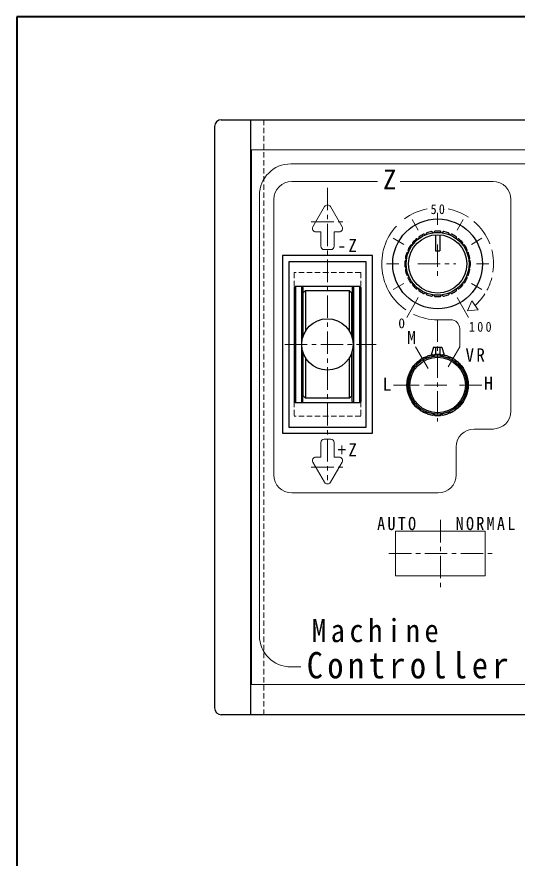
# Model space of a CAD drawing. Units: millimetres on the paper. Extents: x -288 to 1485, y -698 to 177.
# Drawn here: x -288.4 to -177, y -14.4 to 173.1 of the extents above; entities that cross this region are included whole.
import ezdxf
from ezdxf.enums import TextEntityAlignment as Align

# ---------------------------------------------------------------- set-up
doc = ezdxf.new("R2010")
doc.units = ezdxf.units.MM
doc.linetypes.add('CHAIN1', pattern=[8, 5, -1, 1, -1])
doc.linetypes.add('DASHED1', pattern=[1.8, 1.2, -0.6])
for name, color, linetype, lineweight in [('0-1_外形1', 3, 'Continuous', 25), ('0-8_陰線', 4, 'DASHED1', 9), ('0-9_中心線', 3, 'Continuous', 25), ('0-A_寸法文字', 1, 'Continuous', 9), ('0-F', 3, 'Continuous', 25)]:
    doc.layers.add(name, color=color, linetype=linetype, lineweight=lineweight)
doc.styles.add('ＭＳ ゴシック', font='')
doc.styles.get('ＭＳ ゴシック').set_extended_font_data('MS Gothic')

msp = doc.modelspace()

# ---------------------------------------------------------------- linework, layer by layer
at = {"layer": '0-1_外形1', "color": 5, "lineweight": 40}
for p, q in [((-288.417, 173.124), (-288.417, -205.858)), ((-33.701, 173.124), (-288.417, 173.124))]:
    msp.add_line(p, q, dxfattribs=at)
at = {"layer": '0-1_外形1'}
for p, q in [((-242.864, 150.192), (-49.864, 150.192)), ((-236.364, 150.192), (-236.364, 17.592)), ((-244.364, 148.692), (-244.364, 19.092)), ((-198.852, 123.816), (-198.852, 123.815)), ((-197.564, 124.559), (-197.563, 124.559)), ((-197.222, 124.701), (-197.222, 124.7)), ((-195.785, 125.086), (-195.785, 125.085)), ((-195.419, 125.134), (-195.419, 125.133)), ((-195.175, 124.541), (-195.175, 120.984)), ((-194.175, 124.541), (-194.175, 120.984)), ((-193.931, 125.134), (-193.932, 125.133)), ((-193.565, 125.086), (-193.565, 125.085)), ((-192.128, 124.701), (-192.128, 124.7)), ((-191.787, 124.559), (-191.787, 124.559)), ((-190.498, 123.816), (-190.499, 123.815)), ((-200.422, 122.245), (-200.422, 122.245)), ((-200.197, 122.539), (-200.197, 122.538)), ((-199.145, 123.59), (-199.145, 123.59)), ((-190.205, 123.59), (-190.206, 123.59)), ((-189.153, 122.539), (-189.154, 122.538)), ((-188.928, 122.245), (-188.929, 122.245)), ((-201.307, 120.616), (-201.307, 120.615)), ((-201.166, 120.957), (-201.165, 120.957)), ((-195.175, 120.984), (-194.175, 120.984)), ((-188.184, 120.957), (-188.185, 120.957)), ((-188.043, 120.616), (-188.044, 120.615)), ((-201.741, 118.812), (-201.74, 118.812)), ((-201.693, 119.179), (-201.692, 119.179)), ((-187.658, 119.179), (-187.659, 119.179)), ((-187.61, 118.812), (-187.61, 118.812)), ((-201.741, 117.325), (-201.74, 117.325)), ((-201.693, 116.958), (-201.692, 116.958)), ((-187.658, 116.958), (-187.659, 116.958)), ((-187.61, 117.325), (-187.61, 117.325)), ((-201.307, 115.521), (-201.307, 115.522)), ((-201.166, 115.18), (-201.165, 115.18)), ((-188.184, 115.18), (-188.185, 115.18)), ((-188.043, 115.521), (-188.044, 115.522)), ((-226.614, 112.832), (-226.314, 113.132)), ((-226.614, 112.832), (-226.614, 87.387)), ((-226.314, 113.132), (-226.314, 87.087)), ((-226.314, 113.132), (-212.114, 113.132)), ((-224.714, 112.832), (-225.014, 113.132)), ((-225.014, 113.132), (-225.014, 87.087)), ((-224.714, 112.832), (-224.714, 101.704)), ((-213.714, 112.832), (-213.414, 113.132)), ((-213.714, 112.832), (-213.714, 101.704)), ((-213.414, 113.132), (-213.414, 87.087)), ((-211.814, 112.832), (-212.114, 113.132)), ((-212.114, 113.132), (-212.114, 87.087)), ((-211.814, 112.832), (-211.814, 87.387)), ((-200.422, 113.892), (-200.422, 113.892)), ((-200.197, 113.598), (-200.197, 113.599)), ((-199.145, 112.546), (-199.145, 112.547)), ((-190.205, 112.546), (-190.206, 112.547)), ((-189.153, 113.598), (-189.154, 113.599)), ((-188.928, 113.892), (-188.929, 113.892)), ((-224.137, 112.088), (-224.637, 111.588)), ((-224.637, 101.947), (-224.637, 111.588)), ((-214.29, 112.088), (-224.137, 112.088)), ((-224.137, 112.088), (-224.137, 103.033)), ((-214.29, 112.088), (-213.79, 111.588)), ((-214.29, 103.033), (-214.29, 112.088)), ((-213.79, 101.947), (-213.79, 111.588)), ((-198.852, 112.321), (-198.852, 112.322)), ((-197.564, 111.578), (-197.563, 111.578)), ((-197.222, 111.436), (-197.222, 111.437)), ((-195.785, 111.051), (-195.785, 111.052)), ((-195.419, 111.003), (-195.419, 111.004)), ((-193.931, 111.003), (-193.932, 111.004)), ((-193.565, 111.051), (-193.565, 111.052)), ((-192.128, 111.436), (-192.128, 111.437)), ((-191.787, 111.578), (-191.787, 111.578)), ((-190.498, 112.321), (-190.499, 112.322)), ((-195.628, 99.523), (-196.148, 97.719)), ((-195.628, 99.523), (-193.722, 99.523)), ((-195.175, 99.523), (-195.175, 97.863)), ((-194.175, 99.523), (-194.175, 97.863)), ((-193.722, 99.523), (-193.203, 97.719)), ((-224.714, 87.387), (-224.714, 98.515)), ((-224.637, 88.631), (-224.637, 98.272)), ((-213.79, 88.631), (-213.79, 98.272)), ((-213.714, 87.387), (-213.714, 98.515)), ((-195.657, 97.608), (-195.657, 97.607)), ((-195.419, 97.639), (-195.419, 97.638)), ((-193.931, 97.639), (-193.932, 97.638)), ((-193.693, 97.608), (-193.694, 97.607)), ((-224.137, 97.185), (-224.137, 88.131)), ((-214.29, 88.131), (-214.29, 97.185)), ((-198.794, 96.241), (-198.794, 96.241)), ((-198.604, 96.387), (-198.603, 96.387)), ((-197.315, 97.131), (-197.315, 97.13)), ((-197.094, 97.223), (-197.093, 97.222)), ((-192.257, 97.223), (-192.257, 97.222)), ((-192.035, 97.131), (-192.035, 97.13)), ((-190.747, 96.387), (-190.747, 96.387)), ((-190.556, 96.241), (-190.557, 96.241)), ((-199.992, 94.999), (-199.991, 94.998)), ((-199.846, 95.189), (-199.845, 95.189)), ((-189.504, 95.189), (-189.505, 95.189)), ((-189.358, 94.999), (-189.359, 94.998)), ((-201.213, 92.052), (-201.212, 92.052)), ((-200.828, 93.489), (-200.827, 93.489)), ((-200.736, 93.711), (-200.735, 93.71)), ((-188.615, 93.711), (-188.615, 93.71)), ((-188.523, 93.489), (-188.524, 93.489)), ((-188.138, 92.052), (-188.139, 92.052)), ((-201.244, 91.814), (-201.243, 91.814)), ((-201.244, 90.327), (-201.243, 90.327)), ((-201.213, 90.089), (-201.212, 90.089)), ((-188.138, 90.089), (-188.139, 90.089)), ((-188.106, 91.814), (-188.107, 91.814)), ((-188.106, 90.327), (-188.107, 90.327)), ((-224.137, 88.131), (-224.637, 88.631)), ((-214.29, 88.131), (-224.137, 88.131)), ((-214.29, 88.131), (-213.79, 88.631)), ((-200.828, 88.652), (-200.827, 88.652)), ((-200.736, 88.43), (-200.735, 88.43)), ((-188.615, 88.43), (-188.615, 88.43)), ((-188.523, 88.652), (-188.524, 88.652)), ((-226.314, 87.087), (-226.614, 87.387)), ((-212.114, 87.087), (-226.314, 87.087)), ((-224.714, 87.387), (-225.014, 87.087)), ((-213.714, 87.387), (-213.414, 87.087)), ((-212.114, 87.087), (-211.814, 87.387)), ((-199.992, 87.142), (-199.991, 87.142)), ((-199.846, 86.951), (-199.845, 86.952)), ((-189.504, 86.951), (-189.505, 86.952)), ((-189.358, 87.142), (-189.359, 87.142)), ((-198.794, 85.9), (-198.794, 85.9)), ((-198.604, 85.754), (-198.603, 85.754)), ((-197.315, 85.01), (-197.315, 85.011)), ((-197.094, 84.918), (-197.093, 84.919)), ((-195.657, 84.533), (-195.657, 84.534)), ((-195.419, 84.502), (-195.419, 84.502)), ((-193.931, 84.502), (-193.932, 84.502)), ((-193.693, 84.533), (-193.694, 84.534)), ((-192.257, 84.918), (-192.257, 84.919)), ((-192.035, 85.01), (-192.035, 85.011)), ((-190.747, 85.754), (-190.747, 85.754)), ((-190.556, 85.9), (-190.557, 85.9)), ((-49.864, 17.592), (-242.864, 17.592))]:
    msp.add_line(p, q, dxfattribs=at)
for points in [[(-209.214, 80.309), (-209.214, 119.909), (-229.214, 119.909), (-229.214, 80.309)], [(-227.814, 81.709), (-210.614, 81.709), (-210.614, 118.509), (-227.814, 118.509)]]:
    msp.add_lwpolyline(points, close=True, dxfattribs=at)
for centre, radius in [((-194.675, 118.068), 10), ((-194.675, 118.068), 7), ((-194.675, 118.068), 6.492), ((-219.214, 100.109), 5.726), ((-194.675, 91.07), 6.826), ((-194.675, 91.07), 6.5), ((-194.675, 91.07), 6.182)]:
    msp.add_circle(centre, radius, dxfattribs=at)
for centre, radius, start, end in [((-242.864, 148.692), 1.5, 90, 180), ((-198.69, 123.932), 0.2, 124.3898, 216), ((-198.933, 123.757), 0.1, 306.80516, 36), ((-194.67, 118.059), 7.317, 115.6102, 124.3898), ((-197.746, 124.477), 0.2, 24, 115.6102), ((-197.472, 124.6), 0.1, 204, 293.19484), ((-197.316, 124.665), 0.1, 291.80516, 21), ((-197.035, 124.772), 0.2, 109.3898, 201), ((-194.672, 118.058), 7.317, 100.6102, 109.3898), ((-195.983, 125.054), 0.2, 9, 100.6102), ((-195.687, 125.101), 0.1, 189, 278.19484), ((-195.518, 125.124), 0.1, 276.80516, 6), ((-195.22, 125.154), 0.2, 94.3898, 186), ((-194.675, 118.057), 7.317, 85.6102, 94.3898), ((-194.13, 125.154), 0.2, 354, 85.6102), ((-193.832, 125.124), 0.1, 174, 263.19484), ((-193.664, 125.101), 0.1, 261.80516, 351), ((-193.368, 125.054), 0.2, 79.3898, 171), ((-194.678, 118.058), 7.317, 70.6102, 79.3898), ((-192.315, 124.772), 0.2, 339, 70.6102), ((-192.035, 124.665), 0.1, 159, 248.19484), ((-191.878, 124.6), 0.1, 246.80516, 336), ((-191.604, 124.477), 0.2, 64.3898, 156), ((-194.681, 118.059), 7.317, 55.6102, 64.3898), ((-190.661, 123.932), 0.2, 324, 55.6102), ((-190.417, 123.757), 0.1, 144, 233.19484), ((-194.666, 118.063), 7.317, 145.6102, 154.3898), ((-200.539, 122.083), 0.2, 54, 145.6102), ((-200.363, 122.326), 0.1, 234, 323.19484), ((-200.071, 122.694), 0.2, 139.3898, 231), ((-194.667, 118.061), 7.317, 130.6102, 139.3898), ((-200.26, 122.461), 0.1, 321.80516, 51), ((-199.3, 123.464), 0.2, 39, 130.6102), ((-199.068, 123.653), 0.1, 219, 308.19484), ((-190.283, 123.653), 0.1, 231.80516, 321), ((-190.05, 123.464), 0.2, 49.3898, 141), ((-194.683, 118.061), 7.317, 40.6102, 49.3898), ((-189.09, 122.461), 0.1, 129, 218.19484), ((-189.28, 122.694), 0.2, 309, 40.6102), ((-188.987, 122.326), 0.1, 216.80516, 306), ((-188.811, 122.083), 0.2, 34.3898, 126), ((-194.685, 118.063), 7.317, 25.6102, 34.3898), ((-194.665, 118.066), 7.317, 160.6102, 169.3898), ((-201.378, 120.429), 0.2, 69, 160.6102), ((-201.272, 120.709), 0.1, 249, 338.19484), ((-201.084, 121.139), 0.2, 154.3898, 246), ((-201.207, 120.866), 0.1, 336.80516, 66), ((-188.144, 120.866), 0.1, 114, 203.19484), ((-188.266, 121.139), 0.2, 294, 25.6102), ((-188.079, 120.709), 0.1, 201.80516, 291), ((-187.972, 120.429), 0.2, 19.3898, 111), ((-194.686, 118.066), 7.317, 10.6102, 19.3898), ((-194.664, 118.068), 7.317, 175.6102, 184.3898), ((-201.761, 118.613), 0.2, 84, 175.6102), ((-201.66, 119.376), 0.2, 169.3898, 261), ((-201.73, 118.912), 0.1, 264, 353.19484), ((-201.708, 119.08), 0.1, 351.80516, 81), ((-187.642, 119.08), 0.1, 99, 188.19484), ((-187.62, 118.912), 0.1, 186.80516, 276), ((-187.69, 119.376), 0.2, 279, 10.6102), ((-187.59, 118.613), 0.2, 4.3898, 96), ((-194.686, 118.068), 7.317, 355.6102, 4.3898), ((-201.761, 117.524), 0.2, 184.3898, 276), ((-201.66, 116.761), 0.2, 99, 190.6102), ((-194.665, 118.071), 7.317, 190.6102, 199.3898), ((-201.73, 117.225), 0.1, 6.80516, 96), ((-201.708, 117.057), 0.1, 279, 8.19484), ((-194.686, 118.071), 7.317, 340.6102, 349.3898), ((-187.642, 117.057), 0.1, 171.80516, 261), ((-187.62, 117.225), 0.1, 84, 173.19484), ((-187.69, 116.761), 0.2, 349.3898, 81), ((-187.59, 117.524), 0.2, 264, 355.6102), ((-201.378, 115.708), 0.2, 199.3898, 291), ((-201.272, 115.428), 0.1, 21.80516, 111), ((-201.084, 114.997), 0.2, 114, 205.6102), ((-194.666, 118.074), 7.317, 205.6102, 214.3898), ((-201.207, 115.271), 0.1, 294, 23.19484), ((-194.685, 118.074), 7.317, 325.6102, 334.3898), ((-188.144, 115.271), 0.1, 156.80516, 246), ((-188.266, 114.997), 0.2, 334.3898, 66), ((-188.079, 115.428), 0.1, 69, 158.19484), ((-187.972, 115.708), 0.2, 249, 340.6102), ((-200.539, 114.054), 0.2, 214.3898, 306), ((-200.363, 113.811), 0.1, 36.80516, 126), ((-200.071, 113.443), 0.2, 129, 220.6102), ((-194.667, 118.076), 7.317, 220.6102, 229.3898), ((-200.26, 113.676), 0.1, 309, 38.19484), ((-199.3, 112.673), 0.2, 229.3898, 321), ((-199.068, 112.483), 0.1, 51.80516, 141), ((-190.283, 112.483), 0.1, 39, 128.19484), ((-190.05, 112.673), 0.2, 219, 310.6102), ((-194.683, 118.076), 7.317, 310.6102, 319.3898), ((-189.09, 113.676), 0.1, 141.80516, 231), ((-189.28, 113.443), 0.2, 319.3898, 51), ((-188.987, 113.811), 0.1, 54, 143.19484), ((-188.811, 114.054), 0.2, 234, 325.6102), ((-198.69, 112.205), 0.2, 144, 235.6102), ((-198.933, 112.38), 0.1, 324, 53.19484), ((-194.67, 118.078), 7.317, 235.6102, 244.3898), ((-197.746, 111.66), 0.2, 244.3898, 336), ((-197.472, 111.537), 0.1, 66.80516, 156), ((-197.316, 111.472), 0.1, 339, 68.19484), ((-197.035, 111.365), 0.2, 159, 250.6102), ((-194.672, 118.079), 7.317, 250.6102, 259.3898), ((-195.983, 111.083), 0.2, 259.3898, 351), ((-195.687, 111.036), 0.1, 81.80516, 171), ((-195.518, 111.013), 0.1, 354, 83.19484), ((-195.22, 110.983), 0.2, 174, 265.6102), ((-194.675, 118.079), 7.317, 265.6102, 274.3898), ((-194.13, 110.983), 0.2, 274.3898, 6), ((-193.832, 111.013), 0.1, 96.80516, 186), ((-193.664, 111.036), 0.1, 9, 98.19484), ((-193.368, 111.083), 0.2, 189, 280.6102), ((-194.678, 118.079), 7.317, 280.6102, 289.3898), ((-192.315, 111.365), 0.2, 289.3898, 21), ((-192.035, 111.472), 0.1, 111.80516, 201), ((-191.878, 111.537), 0.1, 24, 113.19484), ((-191.604, 111.66), 0.2, 204, 295.6102), ((-194.681, 118.078), 7.317, 295.6102, 304.3898), ((-190.661, 112.205), 0.2, 304.3898, 36), ((-190.417, 112.38), 0.1, 126.80516, 216), ((-194.544, 90.58), 7.317, 100.6102, 109.3898), ((-195.854, 97.576), 0.2, 9, 100.6102), ((-195.558, 97.624), 0.1, 189, 278.19484), ((-195.518, 97.629), 0.1, 276.80516, 6), ((-195.22, 97.659), 0.2, 94.3898, 186), ((-194.675, 90.563), 7.317, 85.6102, 94.3898), ((-194.13, 97.659), 0.2, 354, 85.6102), ((-193.832, 97.629), 0.1, 174, 263.19484), ((-193.792, 97.624), 0.1, 261.80516, 351), ((-193.496, 97.576), 0.2, 79.3898, 171), ((-194.807, 90.58), 7.317, 70.6102, 79.3898), ((-194.316, 90.711), 7.317, 130.6102, 139.3898), ((-198.949, 96.115), 0.2, 39, 130.6102), ((-198.716, 96.304), 0.1, 219, 308.19484), ((-198.441, 96.504), 0.2, 124.3898, 216), ((-198.685, 96.328), 0.1, 306.80516, 36), ((-194.421, 90.631), 7.317, 115.6102, 124.3898), ((-197.498, 97.049), 0.2, 24, 115.6102), ((-197.224, 97.172), 0.1, 204, 293.19484), ((-197.187, 97.187), 0.1, 291.80516, 21), ((-196.907, 97.294), 0.2, 109.3898, 201), ((-192.444, 97.294), 0.2, 339, 70.6102), ((-192.163, 97.187), 0.1, 159, 248.19484), ((-192.126, 97.172), 0.1, 246.80516, 336), ((-191.853, 97.049), 0.2, 64.3898, 156), ((-194.929, 90.631), 7.317, 55.6102, 64.3898), ((-190.909, 96.504), 0.2, 324, 55.6102), ((-190.666, 96.328), 0.1, 144, 233.19484), ((-190.634, 96.304), 0.1, 231.80516, 321), ((-190.401, 96.115), 0.2, 49.3898, 141), ((-195.034, 90.711), 7.317, 40.6102, 49.3898), ((-200.654, 93.893), 0.2, 154.3898, 246), ((-194.235, 90.817), 7.317, 145.6102, 154.3898), ((-200.109, 94.837), 0.2, 54, 145.6102), ((-199.933, 95.08), 0.1, 234, 323.19484), ((-199.719, 95.344), 0.2, 139.3898, 231), ((-199.909, 95.112), 0.1, 321.80516, 51), ((-189.441, 95.112), 0.1, 129, 218.19484), ((-189.631, 95.344), 0.2, 309, 40.6102), ((-189.417, 95.08), 0.1, 216.80516, 306), ((-189.241, 94.837), 0.2, 34.3898, 126), ((-195.115, 90.817), 7.317, 25.6102, 34.3898), ((-188.697, 93.893), 0.2, 294, 25.6102), ((-201.181, 92.249), 0.2, 169.3898, 261), ((-194.185, 90.939), 7.317, 160.6102, 169.3898), ((-201.234, 91.914), 0.1, 264, 353.19484), ((-201.228, 91.953), 0.1, 351.80516, 81), ((-200.899, 93.302), 0.2, 69, 160.6102), ((-200.792, 93.582), 0.1, 249, 338.19484), ((-200.777, 93.619), 0.1, 336.80516, 66), ((-188.574, 93.619), 0.1, 114, 203.19484), ((-188.559, 93.582), 0.1, 201.80516, 291), ((-188.452, 93.302), 0.2, 19.3898, 111), ((-195.166, 90.939), 7.317, 10.6102, 19.3898), ((-188.122, 91.953), 0.1, 99, 188.19484), ((-188.117, 91.914), 0.1, 186.80516, 276), ((-188.17, 92.249), 0.2, 279, 10.6102), ((-194.167, 91.07), 7.317, 175.6102, 184.3898), ((-201.264, 91.615), 0.2, 84, 175.6102), ((-201.264, 90.526), 0.2, 184.3898, 276), ((-201.181, 89.891), 0.2, 99, 190.6102), ((-201.234, 90.227), 0.1, 6.80516, 96), ((-201.228, 90.187), 0.1, 279, 8.19484), ((-188.122, 90.187), 0.1, 171.80516, 261), ((-188.117, 90.227), 0.1, 84, 173.19484), ((-188.17, 89.891), 0.2, 349.3898, 81), ((-188.086, 91.615), 0.2, 4.3898, 96), ((-188.086, 90.526), 0.2, 264, 355.6102), ((-195.183, 91.07), 7.317, 355.6102, 4.3898), ((-194.185, 91.202), 7.317, 190.6102, 199.3898), ((-200.899, 88.839), 0.2, 199.3898, 291), ((-200.654, 88.248), 0.2, 114, 205.6102), ((-194.235, 91.324), 7.317, 205.6102, 214.3898), ((-200.792, 88.558), 0.1, 21.80516, 111), ((-200.777, 88.521), 0.1, 294, 23.19484), ((-195.115, 91.324), 7.317, 325.6102, 334.3898), ((-188.574, 88.521), 0.1, 156.80516, 246), ((-188.559, 88.558), 0.1, 69, 158.19484), ((-188.697, 88.248), 0.2, 334.3898, 66), ((-188.452, 88.839), 0.2, 249, 340.6102), ((-195.166, 91.202), 7.317, 340.6102, 349.3898), ((-200.109, 87.304), 0.2, 214.3898, 306), ((-199.933, 87.061), 0.1, 36.80516, 126), ((-199.719, 86.797), 0.2, 129, 220.6102), ((-194.316, 91.429), 7.317, 220.6102, 229.3898), ((-199.909, 87.029), 0.1, 309, 38.19484), ((-195.034, 91.429), 7.317, 310.6102, 319.3898), ((-189.441, 87.029), 0.1, 141.80516, 231), ((-189.631, 86.797), 0.2, 319.3898, 51), ((-189.417, 87.061), 0.1, 54, 143.19484), ((-189.241, 87.304), 0.2, 234, 325.6102), ((-198.949, 86.026), 0.2, 229.3898, 321), ((-198.716, 85.837), 0.1, 51.80516, 141), ((-198.441, 85.637), 0.2, 144, 235.6102), ((-198.685, 85.812), 0.1, 324, 53.19484), ((-194.421, 91.51), 7.317, 235.6102, 244.3898), ((-197.498, 85.092), 0.2, 244.3898, 336), ((-197.224, 84.969), 0.1, 66.80516, 156), ((-197.187, 84.954), 0.1, 339, 68.19484), ((-196.907, 84.847), 0.2, 159, 250.6102), ((-194.544, 91.561), 7.317, 250.6102, 259.3898), ((-195.854, 84.565), 0.2, 259.3898, 351), ((-195.558, 84.517), 0.1, 81.80516, 171), ((-195.518, 84.512), 0.1, 354, 83.19484), ((-195.22, 84.482), 0.2, 174, 265.6102), ((-194.13, 84.482), 0.2, 274.3898, 6), ((-193.832, 84.512), 0.1, 96.80516, 186), ((-193.792, 84.517), 0.1, 9, 98.19484), ((-193.496, 84.565), 0.2, 189, 280.6102), ((-194.807, 91.561), 7.317, 280.6102, 289.3898), ((-192.444, 84.847), 0.2, 289.3898, 21), ((-192.163, 84.954), 0.1, 111.80516, 201), ((-192.126, 84.969), 0.1, 24, 113.19484), ((-191.853, 85.092), 0.2, 204, 295.6102), ((-194.929, 91.51), 7.317, 295.6102, 304.3898), ((-190.909, 85.637), 0.2, 304.3898, 36), ((-190.666, 85.812), 0.1, 126.80516, 216), ((-190.634, 85.837), 0.1, 39, 128.19484), ((-190.401, 86.026), 0.2, 219, 310.6102), ((-194.675, 91.578), 7.317, 265.6102, 274.3898), ((-242.864, 19.092), 1.5, 180, 270)]:
    msp.add_arc(centre, radius, start, end, dxfattribs=at)
at = {"layer": '0-8_陰線'}
for p, q in [((-233.364, 150.192), (-233.364, 17.592)), ((-211.814, 116.109), (-211.814, 84.109)), ((-211.814, 84.109), (-226.614, 84.109))]:
    msp.add_line(p, q, dxfattribs=at)
msp.add_lwpolyline([(-211.814, 116.109), (-226.614, 116.109), (-226.614, 84.109)], dxfattribs=at)
at = {"layer": '0-9_中心線', "color": 4, "linetype": 'CHAIN1', "lineweight": 9}
for p, q in [((-219.214, 135.013), (-219.214, 69.887)), ((-222.826, 127.457), (-214.82, 127.457)), ((-194.675, 122.415), (-194.675, 114.625)), ((-199.104, 118.068), (-190.633, 118.068)), ((-194.675, 105.665), (-194.675, 82.958)), ((-228.722, 100.109), (-208.362, 100.109)), ((-197.624, 91.07), (-192.38, 91.07)), ((-222.826, 72.762), (-214.82, 72.762)), ((-194.072, 61.01), (-194.072, 45.696)), ((-205.528, 53.533), (-182.558, 53.533))]:
    msp.add_line(p, q, dxfattribs=at)
at = {"layer": '0-A_寸法文字'}
for p, q in [((-65.564, 140.357), (-227.364, 140.357)), ((-208.056, 136.438), (-227.164, 136.438)), ((-182.339, 136.438), (-202.988, 136.438)), ((-234.364, 35.236), (-234.364, 133.357)), ((-231.164, 132.438), (-231.164, 71.017)), ((-178.339, 132.438), (-178.339, 85.262)), ((-219.863, 130.832), (-222.461, 126.332)), ((-218.564, 130.832), (-215.966, 126.332)), ((-221.812, 125.207), (-220.714, 125.207)), ((-220.714, 125.207), (-220.714, 121.99)), ((-216.616, 125.207), (-217.714, 125.207)), ((-217.714, 125.207), (-217.714, 121.99)), ((-218.464, 121.24), (-219.964, 121.24)), ((-199.013, 110.555), (-201.564, 106.136)), ((-190.337, 110.555), (-187.786, 106.136)), ((-191.764, 105.609), (-194.675, 105.609)), ((-189.764, 103.609), (-189.764, 99.577)), ((-199.586, 99.577), (-196.799, 94.748)), ((-192.356, 95.088), (-189.764, 99.577)), ((-204.497, 91.07), (-198.769, 91.07)), ((-184.853, 91.07), (-189.794, 91.07)), ((-182.339, 81.262), (-186.535, 81.262)), ((-218.464, 78.979), (-219.964, 78.979)), ((-220.714, 75.012), (-220.714, 78.229)), ((-217.714, 75.012), (-217.714, 78.229)), ((-190.535, 77.262), (-190.535, 71.017)), ((-221.812, 75.012), (-220.714, 75.012)), ((-216.616, 75.012), (-217.714, 75.012)), ((-219.863, 69.387), (-222.461, 73.887)), ((-218.564, 69.387), (-215.966, 73.887)), ((-194.535, 67.017), (-227.164, 67.017)), ((-225.183, 28.236), (-227.364, 28.236)), ((-56.564, 24.292), (-236.164, 24.292))]:
    msp.add_line(p, q, dxfattribs=at)
msp.add_lwpolyline([(-56.564, 143.492), (-236.164, 143.492), (-236.164, 24.292)], dxfattribs=at)
for points in [[(-188.02, 107.591), (-185.609, 107.844), (-187.034, 109.806)], [(-204.072, 48.533), (-184.072, 48.533), (-184.072, 58.533), (-204.072, 58.533)]]:
    msp.add_lwpolyline(points, close=True, dxfattribs=at)
for centre, radius, start, end in [((-227.364, 133.357), 7, 90, 180), ((-227.164, 132.438), 4, 90, 180), ((-182.339, 132.438), 4, 0, 90), ((-219.214, 130.457), 0.75, 30, 150), ((-194.675, 118.068), 12.459, 100.76592, 126.44534), ((-194.675, 118.068), 12.459, 56.52151, 79.25476), ((-194.675, 118.068), 12.459, 21.15587, 49.46934), ((-221.812, 125.957), 0.75, 150, 270), ((-216.616, 125.957), 0.75, 270, 30), ((-194.675, 118.068), 12.459, 137.42014, 235.40012), ((-219.964, 121.99), 0.75, 180, 270), ((-218.464, 121.99), 0.75, 270, 0), ((-194.675, 118.068), 12.459, 351.47312, 14.64789), ((-194.675, 118.068), 12.459, 331.92025, 345.51476), ((-194.675, 118.068), 12.459, 312.10746, 327.62754), ((-194.675, 118.068), 12.459, 244.59988, 270), ((-191.764, 103.609), 2, 0, 90), ((-182.339, 85.262), 4, 270, 0), ((-186.535, 77.262), 4, 90, 180), ((-219.964, 78.229), 0.75, 90, 180), ((-218.464, 78.229), 0.75, 0, 90), ((-221.812, 74.262), 0.75, 90, 210), ((-216.616, 74.262), 0.75, 330, 90), ((-227.164, 71.017), 4, 180, 270), ((-219.214, 69.762), 0.75, 210, 330), ((-194.535, 71.017), 4, 270, 0), ((-227.364, 35.236), 7, 180, 270)]:
    msp.add_arc(centre, radius, start, end, dxfattribs=at)
at = {"layer": '0-F', "color": 1, "lineweight": 9}
for p, q in [((-194.675, 126.744), (-194.675, 129.466)), ((-199.013, 125.582), (-200.374, 127.939)), ((-190.337, 125.582), (-188.977, 127.939)), ((-202.189, 122.406), (-204.546, 123.767)), ((-187.162, 122.406), (-184.805, 123.767)), ((-203.351, 118.068), (-206.072, 118.068)), ((-185.999, 118.068), (-183.278, 118.068)), ((-202.189, 113.73), (-204.546, 112.37)), ((-187.162, 113.73), (-184.805, 112.37))]:
    msp.add_line(p, q, dxfattribs=at)

# ---------------------------------------------------------------- texts
at = {"layer": '0-A_寸法文字', "color": 5, "style": 'ＭＳ ゴシック'}
msp.add_text('Z', height=4.399, dxfattribs=at).set_placement((-206.852, 133.375), align=Align.BOTTOM_LEFT)
at = {"layer": '0-A_寸法文字', "style": 'ＭＳ ゴシック'}
for s, height, p in [('0', 2.199, (-203.435, 103.074)), ('M', 2.933, (-201.48, 99.316)), ('L', 2.933, (-206.969, 88.901)), ('H', 2.933, (-184.354, 89.128))]:
    msp.add_text(s, height=height, dxfattribs=at).set_placement(p, align=Align.BOTTOM_LEFT)
at = {"layer": '0-A_寸法文字', "attachment_point": 7, "style": 'ＭＳ ゴシック'}
for s, insert, char_height in [('\\T1.36;\\W0.9;50', (-196.241, 129.124), 2.199), ('\\T1.27;\\W0.95;-Z', (-216.966, 120.708), 2.933), ('\\T1.38;\\W0.9;100', (-187.718, 102.912), 2.199), ('\\T1.27;\\W0.95;VR', (-188.461, 96.306), 2.933), ('\\T1.27;\\W0.95;+Z', (-216.966, 75.169), 2.933), ('\\T1.28;\\W0.9;AUTO', (-208.16, 58.687), 2.933), ('\\T1.28;\\W0.9;NORMAL', (-190.656, 58.687), 2.933)]:
    msp.add_mtext(s, dxfattribs=dict(at, insert=insert, char_height=char_height))
at = {"layer": '0-A_寸法文字', "color": 2, "attachment_point": 7, "style": 'ＭＳ ゴシック'}
for s, insert, char_height in [('\\T1.33;\\W0.9;Machine', (-222.673, 33.683), 5.132), ('\\T1.28;\\W0.9;Controller', (-223.829, 25.588), 5.865)]:
    msp.add_mtext(s, dxfattribs=dict(at, insert=insert, char_height=char_height))

doc.saveas('drawing.dxf')
